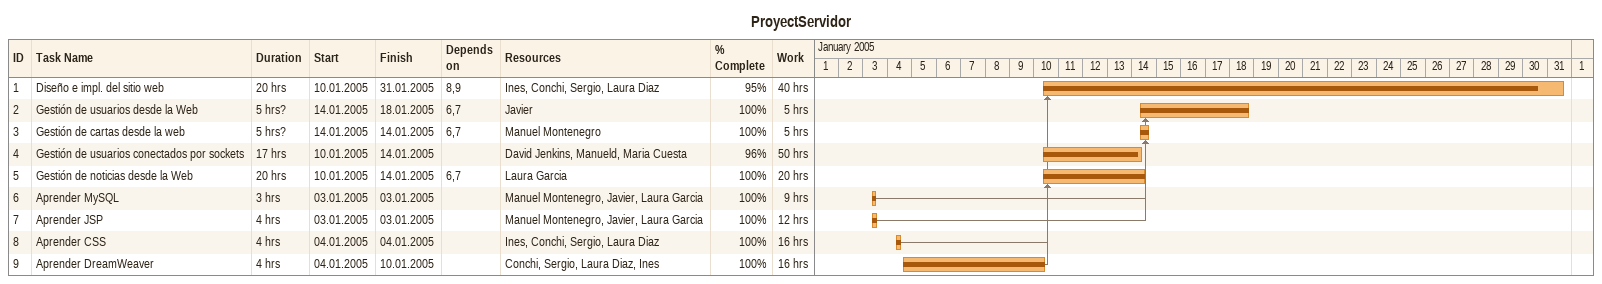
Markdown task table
ProyectServidor

| ID | Task | Duration | Start | Finish | Predecessors | Resources | % complete | Work (h) |
|---|---|---|---|---|---|---|---|---|
| 1 | Diseño e impl. del sitio web | 20h | 2005-01-10 | 2005-01-31 | 8, 9 | Ines, Conchi, Sergio, Laura Diaz | 95 | 40 |
| 2 | Gestión de usuarios desde la Web | 5h? | 2005-01-14 | 2005-01-18 | 6, 7 | Javier | 100 | 5 |
| 3 | Gestión de cartas desde la web | 5h? | 2005-01-14 | 2005-01-14 | 6, 7 | Manuel Montenegro | 100 | 5 |
| 4 | Gestión de usuarios conectados por sockets | 17h | 2005-01-10 | 2005-01-14 |  | David Jenkins, Manueld, Maria Cuesta | 96 | 50 |
| 5 | Gestión de noticias desde la Web | 20h | 2005-01-10 | 2005-01-14 | 6, 7 | Laura Garcia | 100 | 20 |
| 6 | Aprender MySQL | 3h | 2005-01-03 | 2005-01-03 |  | Manuel Montenegro, Javier, Laura Garcia | 100 | 9 |
| 7 | Aprender JSP | 4h | 2005-01-03 | 2005-01-03 |  | Manuel Montenegro, Javier, Laura Garcia | 100 | 12 |
| 8 | Aprender CSS | 4h | 2005-01-04 | 2005-01-04 |  | Ines, Conchi, Sergio, Laura Diaz | 100 | 16 |
| 9 | Aprender DreamWeaver | 4h | 2005-01-04 | 2005-01-10 |  | Conchi, Sergio, Laura Diaz, Ines | 100 | 16 |
